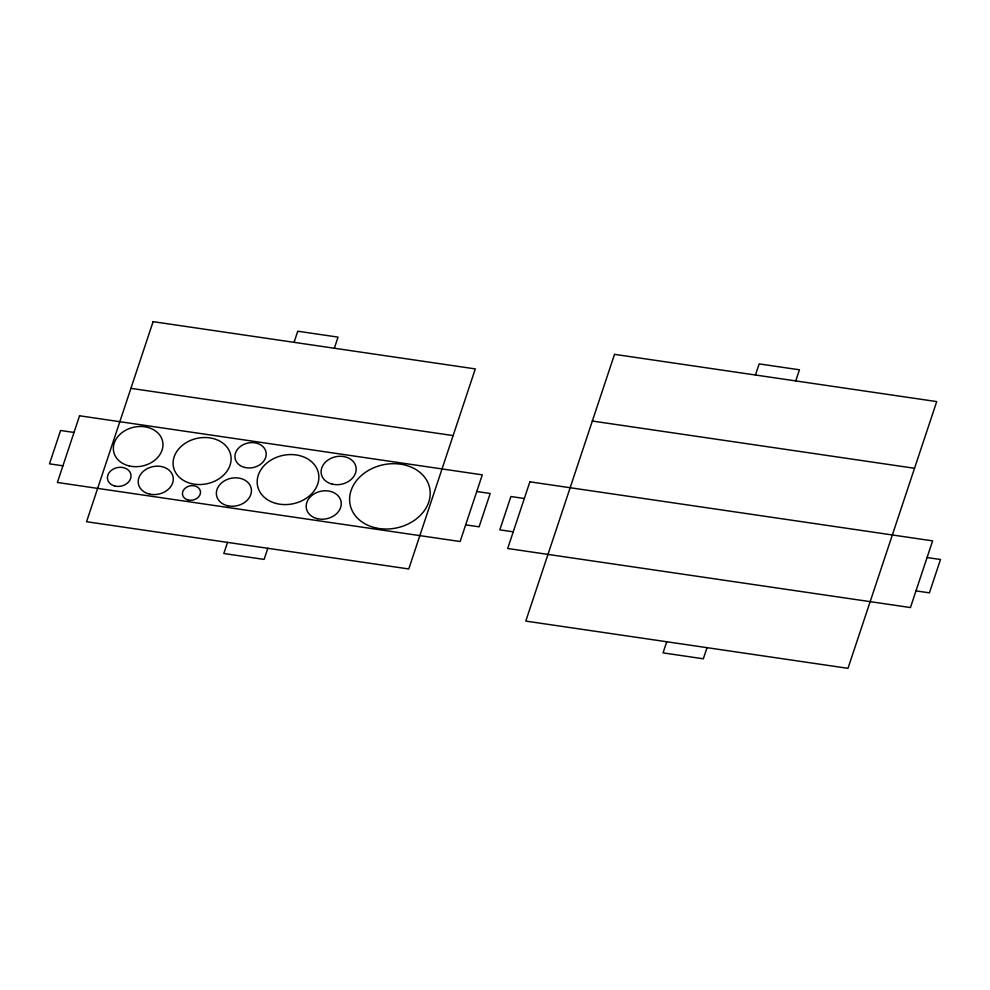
<?xml version="1.0" encoding="UTF-8"?>
<svg xmlns="http://www.w3.org/2000/svg" width="990" height="990" viewBox="0 0 990 990"><rect width="100%" height="100%" fill="white"/><g stroke="black" fill="none" stroke-linecap="round" stroke-linejoin="round"><path stroke-width="1.49" d="M227.527 542.396L223.827 553.509L264.107 559.412L267.795 548.299M294.067 342.33L297.767 331.217L338.036 337.12L334.348 348.232M666.753 641.768L663.053 652.88L703.321 658.783L707.021 647.67M755.469 375.012L759.169 363.899L799.45 369.802L795.75 380.927M592.329 421.035L914.525 468.282M130.928 388.352L453.123 435.588M74.015 432.457L60.588 430.489L49.5 463.84L62.927 465.807M476.759 491.51L490.186 493.478L479.098 526.829L465.671 524.861M524.329 498.49L510.902 496.522L499.814 529.86L513.241 531.828M927.073 557.543L940.5 559.511L929.412 592.849L915.985 590.882M79.559 415.788L57.383 482.476L460.127 541.53L482.303 474.841L79.559 415.788M153.103 321.663L86.563 521.718L408.759 568.965L475.299 368.911L153.103 321.663M529.873 481.821L507.697 548.497L910.441 607.551L932.617 540.874L529.873 481.821M614.518 354.346L525.789 621.089L847.985 668.337L936.713 401.594L614.518 354.346M375.544 527.843A40.64 32.286 -11.9 0 0 429.697 488.169A40.64 32.286 -11.9 0 0 364.444 473.047A40.64 32.286 -11.9 0 0 375.544 527.843M188.001 499.962A9.108 7.239 -11.9 0 0 200.438 491.337A9.108 7.239 -11.9 0 0 185.984 487.575A9.108 7.239 -11.9 0 0 188.001 499.962M114.766 486.016A11.905 9.454 -11.9 0 0 130.928 474.68A11.905 9.454 -11.9 0 0 111.981 469.879A11.905 9.454 -11.9 0 0 114.766 486.016M332.393 484.184A17.684 14.046 -11.9 0 0 355.954 466.921A17.684 14.046 -11.9 0 0 327.566 460.338A17.684 14.046 -11.9 0 0 332.393 484.184M317.481 518.711A17.684 14.046 -11.9 0 0 341.043 501.447A17.684 14.046 -11.9 0 0 312.642 494.864A17.684 14.046 -11.9 0 0 317.481 518.711M276 503.427A31.098 24.713 -11.9 0 0 318.632 474.185A31.098 24.713 -11.9 0 0 269.391 461.13A31.098 24.713 -11.9 0 0 276 503.427M227.663 505.742A17.684 14.046 -11.9 0 0 251.225 488.478A17.684 14.046 -11.9 0 0 222.824 481.895A17.684 14.046 -11.9 0 0 227.663 505.742M244.74 467.453A15.778 12.536 -11.9 0 0 266.062 452.331A15.778 12.536 -11.9 0 0 240.904 446.082A15.778 12.536 -11.9 0 0 244.74 467.453M191.28 483.578A29.242 23.228 -11.9 0 0 230.819 455.549A29.242 23.228 -11.9 0 0 184.177 443.966A29.242 23.228 -11.9 0 0 191.28 483.578M149.502 494.084A17.684 14.046 -11.9 0 0 173.064 476.821A17.684 14.046 -11.9 0 0 144.676 470.238A17.684 14.046 -11.9 0 0 149.502 494.084M129.331 465.968A25.01 19.862 -11.9 0 0 162.657 441.552A25.01 19.862 -11.9 0 0 122.5 432.246A25.01 19.862 -11.9 0 0 129.331 465.968"/></g></svg>
